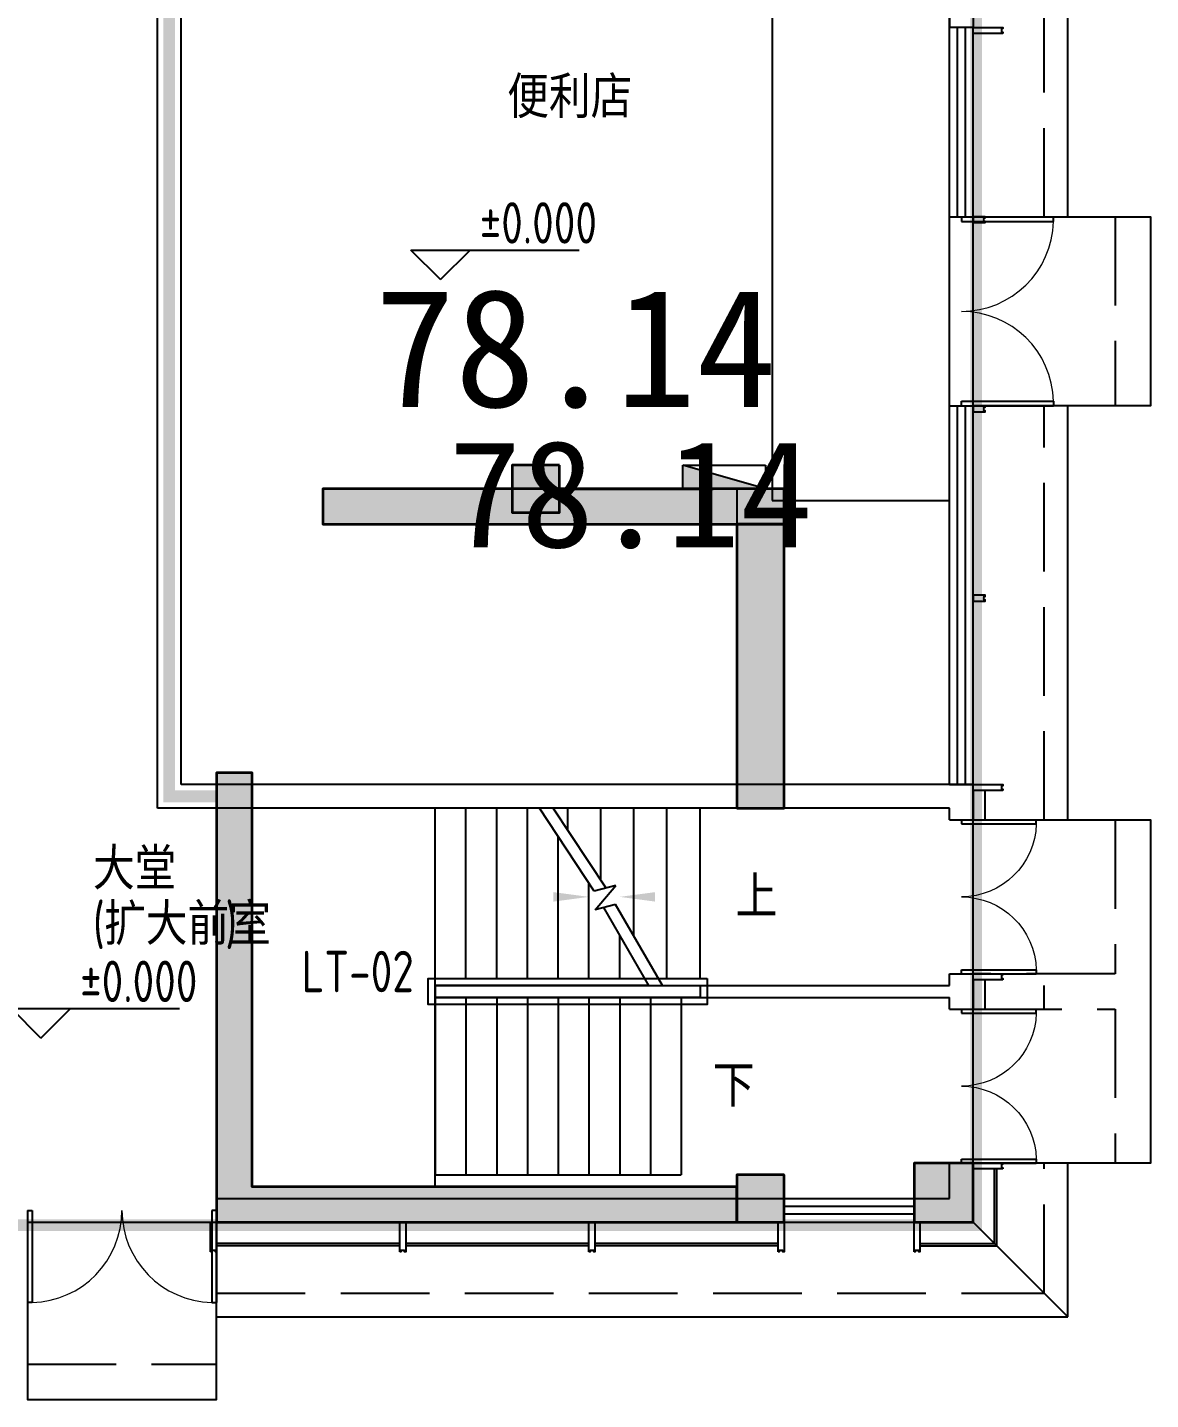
# Model space of a CAD drawing. Extents: x 513700 to 513844, y -232466 to -232398.
# Drawn here: x 513814.87 to 513824.37, y -232442.29 to -232430.69 of the extents above; entities that cross this region are included whole.
import ezdxf

# ---------------------------------------------------------------- set-up
doc = ezdxf.new("R2010")
doc.units = 0
doc.header["$LTSCALE"] = 1000
doc.linetypes.add('CACHE2', pattern=[0.1875, 0.125, -0.0625])
doc.linetypes.add('DASH', pattern=[0.35, 0.25, -0.1])
doc.layers.get('0').update_dxf_attribs({"color": 252})
for name, color, linetype in [('$面积结果', 7, 'Continuous'), ('6#-造型-1F（实施版）金属型材-METAL-S', 253, 'Continuous'), ('6#-造型-银白色铝板', 252, 'Continuous'), ('A-ANNO-100-DIM-E', 253, 'Continuous'), ('A-ANNO-100-TXT', 252, 'Continuous'), ('A-ANNO-20-TXT', 252, 'Continuous'), ('A-ANNO-50-SYMB', 252, 'Continuous'), ('A-DOOR', 252, 'Continuous'), ('A-PATT-COLU', 253, 'Continuous'), ('A-STAIR', 252, 'Continuous'), ('A-STONE-S', 253, 'Continuous'), ('A-STR-CONC-B', 252, 'Continuous'), ('A-STR-CONC-C', 253, 'Continuous'), ('A-WALL-S', 252, 'Continuous'), ('A-WINDOW', 253, 'Continuous'), ('PUB_HATCH', 252, 'Continuous'), ('降板', 253, 'Continuous'), ('面积', 6, 'Continuous'), ('面积-计容-商业-1', 3, 'Continuous')]:
    doc.layers.add(name, color=color, linetype=linetype)
for name, color, linetype, lineweight in [('P-FIRE-FH', 252, 'Continuous', 25), ('S-COLU', 252, 'Continuous', 35), ('S-COLU-HATC', 252, 'Continuous', 25), ('S-WALL', 252, 'Continuous', 35), ('S-WALL-HATC', 252, 'Continuous', 25), ('面积-计容-住宅-1', 1, 'Continuous', 0), ('面积-计容-餐饮便利店-1', 3, 'Continuous', 0)]:
    doc.layers.add(name, color=color, linetype=linetype, lineweight=lineweight)
doc.styles.add('dw', font='simhei.ttf')
doc.styles.add('TYDG_02', font='TSSDENG.shx', dxfattribs={"width": 0.8, "bigfont": 'hztxt.shx'})

# ---------------------------------------------------------------- blocks, each defined once
blk = doc.blocks.new('2新72A$C0EC5048D')
at = {"layer": 'S-COLU-HATC'}
for points in [[(-3400, 6300), (-3800, 6300), (-3800, 5900), (-3400, 5900)], [(100, 400), (-400, 400), (-400, -100), (100, -100)], [(-1500, 300), (-1900, 300), (-1900, -100), (-1500, -100)]]:
    blk.add_hatch(color=256, dxfattribs=at).paths.add_polyline_path(points)
at = {"layer": 'S-WALL-HATC'}
for points in [[(-1500, 6100), (-5400, 6100), (-5400, 5800), (-1500, 5800)], [(-1900, 3400), (-1500, 3400), (-1500, 5800), (-1900, 5800)], [(-1900, 200), (-6000, 200), (-6000, 3700), (-6300, 3700), (-6300, -100), (-1900, -100)]]:
    blk.add_hatch(color=256, dxfattribs=at).paths.add_polyline_path(points)
at = {"layer": 'S-COLU', "elevation": 0}
for points in [[(-3400, 6300), (-3800, 6300), (-3800, 5900), (-3400, 5900)], [(100, 400), (-400, 400), (-400, -100), (100, -100)], [(-1500, 300), (-1900, 300), (-1900, -100), (-1500, -100)]]:
    blk.add_lwpolyline(points, close=True, dxfattribs=at)
at = {"layer": 'S-WALL', "elevation": 0}
for points in [[(-1500, 6100), (-5400, 6100), (-5400, 5800), (-1500, 5800)], [(-2100, 6100), (-3400, 6100)], [(-1900, 3400), (-1500, 3400), (-1500, 5800), (-1900, 5800)], [(-5600, 200), (-6000, 200), (-6000, 3700), (-6300, 3700), (-6300, -100), (-1900, -100), (-1900, 200)]]:
    blk.add_lwpolyline(points, close=True, dxfattribs=at)
blk = doc.blocks.new('2新12$TwtSys$00000434')
for p, q in [((-0.5, 0.5), (-0.5, -0.5)), ((-0.5, -0.5), (0.5, 0.5)), ((0.5, 0.5), (-0.5, 0.5)), ((0.5, -0.5), (0.5, 0.5)), ((-0.5, -0.5), (0.5, -0.5))]:
    blk.add_line(p, q)
blk.add_solid([(0.5, -0.5), (0.5, 0.5), (-0.5, -0.5)])
blk = doc.blocks.new('2新83A$C6440205E')
at = {"layer": 'P-FIRE-FH', "xscale": -700, "yscale": 200, "zscale": 700}
blk.add_blockref('2新12$TwtSys$00000434', (31493, 6200), dxfattribs=at)
blk = doc.blocks.new('2新154_FZH')
blk.add_lwpolyline([(-0.5, -0.5), (0.5, -0.5), (0.5, 0.5), (-0.5, 0.5)], close=True)
at = {"layer": 'PUB_HATCH'}
blk.add_solid([(-0.5, -0.5), (0.5, -0.5), (-0.5, 0.5), (0.5, 0.5)], dxfattribs=at)
blk = doc.blocks.new('2新231F柱')
at = {"layer": 'A-PATT-COLU'}
for points in [[(-39395, -25898), (-39162, -25798), (-39162, -25598), (-39562, -25598), (-39562, -25798)], [(-41162, -26098), (-39462, -26098), (-39395, -25898), (-39562, -25798), (-41162, -25798)], [(-39395, -25898), (-39462, -26098), (-37662, -26098), (-37662, -25798), (-39162, -25798)], [(-42062, -31998), (-41762, -31698), (-41762, -28198), (-42062, -28198)], [(-41762, -31698), (-42062, -31998), (-37662, -31998), (-37662, -31698)]]:
    blk.add_hatch(color=256, dxfattribs=at).paths.add_polyline_path(points)
at = {"layer": 'A-STR-CONC-B'}
for p, q in [((-39562, -25798), (-39562, -25598)), ((-39562, -25598), (-39162, -25598)), ((-39162, -25798), (-39162, -25598)), ((-41162, -25798), (-39562, -25798)), ((-41162, -25798), (-41162, -26098)), ((-39162, -25798), (-37662, -25798)), ((-41162, -26098), (-39462, -26098)), ((-39462, -26098), (-37662, -26098)), ((-42062, -31998), (-42062, -28198)), ((-42062, -28198), (-41762, -28198)), ((-41762, -31698), (-41762, -28198)), ((-41762, -31698), (-37662, -31698)), ((-42062, -31998), (-37662, -31998))]:
    blk.add_line(p, q, dxfattribs=at)
at = {"layer": 'A-STR-CONC-C'}
for p, xscale, yscale, zscale, rotation in [((-37462, -27148), 399.9999999998618, 2699.999999999814, 2699.999999999814, 3.38716e-11), ((-35912, -31748), 499.9999999994252, 499.9999999994252, 499.9999999994252, 1.20896e-11), ((-37462, -31798), 399.9999999997817, 399.9999999997817, 399.9999999997817, 359.9999999999652)]:
    blk.add_blockref('2新154_FZH', p, dxfattribs=dict(at, xscale=xscale, yscale=yscale, zscale=zscale, rotation=rotation))
blk = doc.blocks.new('2新157a-dahsedfweo334')
at = {"layer": '6#-造型-1F（实施版）金属型材-METAL-S'}
blk.add_lwpolyline([(2186872, 353421), (2186922, 353421), (2186922, 353521), (2186912, 353521), (2186912, 353511), (2186882, 353511), (2186882, 353521), (2186872, 353521)], close=True, dxfattribs=at)
blk = doc.blocks.new('2新164a-waraet5465478')
at = {"layer": '6#-造型-1F（实施版）金属型材-METAL-S'}
blk.add_lwpolyline([(2224547, 326871), (2224547, 327121), (2224597, 327121), (2224597, 326871), (2224587, 326871), (2224587, 326881), (2224557, 326881), (2224557, 326871)], close=True, dxfattribs=at)
blk = doc.blocks.new('2新75A$C42150BCA')
at = {"layer": '6#-造型-1F（实施版）金属型材-METAL-S'}
for points in [[(33600, 3550), (33600, 3300), (33700, 3300), (33700, 3550)], [(33600, 1950), (33600, 1700), (33700, 1700), (33700, 1950)]]:
    blk.add_lwpolyline(points, close=True, dxfattribs=at)
at = {"layer": 'A-STONE-S'}
for p, q in [((28750, -280), (27200, -280)), ((28750, -300), (27200, -300)), ((30350, -280), (28800, -280)), ((30350, -300), (28800, -300)), ((31950, -280), (30400, -280)), ((31950, -300), (30400, -300))]:
    blk.add_line(p, q, dxfattribs=at)
for points in [[(33150, -300), (33800, -300), (33800, 350)], [(33150, -280), (33780, -280), (33780, 350)]]:
    blk.add_lwpolyline(points, dxfattribs=at)
at = {"layer": '6#-造型-银白色铝板'}
for name, p, rotation in [('2新164a-waraet5465478', (360721, -2214597), 90), ('2新157a-dahsedfweo334', (-319821, 2195272), 270), ('2新157a-dahsedfweo334', (-319821, 2193672), 270), ('2新157a-dahsedfweo334', (-319821, 2192072), 270), ('2新164a-waraet5465478', (360721, -2220997), 90), ('2新164a-waraet5465478', (360721, -2222597), 90), ('2新164a-waraet5465478', (360721, -2224197), 90)]:
    blk.add_blockref(name, p, dxfattribs=dict(at, rotation=rotation))
for p in [(-2197397, -327221), (-2195797, -327221), (-2194197, -327221), (-2192597, -327221), (-2191447, -327221)]:
    blk.add_blockref('2新164a-waraet5465478', p, dxfattribs=at)
blk = doc.blocks.new('2新04$DorLib2D$00000002')
for p, q in [((-0.5, 0), (-0.5, 0.4875)), ((-0.475, 0.4875), (-0.5, 0.4875)), ((-0.475, 0), (-0.475, 0.4875)), ((0.475, 0), (0.475, 0.4875)), ((0.475, 0.4875), (0.5, 0.4875)), ((0.5, 0), (0.5, 0.4875)), ((-0.5, 0), (-0.475, 0)), ((0.5, 0), (0.475, 0))]:
    blk.add_line(p, q)
at = {"lineweight": 13}
for centre, start, end in [((-0.4875, 0), 0, 88.53072), ((0.4875, 0), 91.46928, 180)]:
    blk.add_arc(centre, 0.4875, start, end, dxfattribs=at)
blk = doc.blocks.new('2新13$WINLIB2D$00000001')
at = {"color": 0}
for points in [[(-0.5, 0.5), (-0.5, -0.5)], [(-0.5, 0.5), (0.5, 0.5)], [(0.5, -0.5), (0.5, 0.5)], [(0.5, 0.167), (-0.5, 0.167)], [(0.5, -0.167), (-0.5, -0.167)], [(-0.5, -0.5), (0.5, -0.5)]]:
    blk.add_lwpolyline(points, dxfattribs=at)

msp = doc.modelspace()

# ---------------------------------------------------------------- linework, layer by layer
at = {"color": 252, "linetype": 'DASH', "ltscale": 0.003}
for points in [[(513823.47, -232432.294), (513823.47, -232419.494)], [(513822.87, -232432.294), (513824.07, -232432.294), (513824.07, -232433.894), (513822.87, -232433.894)], [(513823.47, -232437.394), (513823.47, -232433.894)], [(513822.87, -232437.394), (513824.07, -232437.394), (513824.07, -232438.694), (513822.87, -232438.694)], [(513823.47, -232438.994), (513823.47, -232438.794)], [(513822.87, -232438.994), (513824.07, -232438.994), (513824.07, -232440.294), (513822.87, -232440.294)], [(513816.47, -232441.394), (513823.47, -232441.394), (513823.47, -232440.294)], [(513814.87, -232440.794), (513814.87, -232441.994), (513816.47, -232441.994), (513816.47, -232440.794)]]:
    msp.add_lwpolyline(points, dxfattribs=at)
at = {"color": 252, "linetype": 'CACHE2'}
for points in [[(513823.67, -232432.294), (513823.67, -232419.494)], [(513823.67, -232437.394), (513823.67, -232433.894)], [(513816.47, -232441.594), (513823.67, -232441.594), (513823.67, -232440.294)], [(513823.67, -232441.594), (513822.87, -232440.794)]]:
    msp.add_lwpolyline(points, dxfattribs=at)
at = {"color": 252}
msp.add_lwpolyline([(513821.17, -232434.694), (513822.67, -232434.694), (513822.67, -232430.194), (513821.17, -232430.194)], close=True, dxfattribs=at)
at = {"layer": 'A-ANNO-100-DIM-E', "color": 252}
for p, q in [((513818.364, -232432.826), (513818.114, -232432.576)), ((513818.114, -232432.576), (513819.537, -232432.576)), ((513818.364, -232432.826), (513818.614, -232432.576)), ((513814.985, -232439.239), (513814.735, -232438.989)), ((513814.735, -232438.989), (513816.158, -232438.989)), ((513814.985, -232439.239), (513815.235, -232438.989))]:
    msp.add_line(p, q, dxfattribs=at)
at = {"layer": 'A-ANNO-50-SYMB', "color": 252}
for points in [[(513820.598, -232439.644, 0, 0, 0), (513817.545, -232439.644, 0, 0, 0), (513817.545, -232438.044, 0, 0, 0), (513819.62, -232438.044, 0, 0.08, 0), (513819.32, -232438.044, 0, 0, 0)], [(513820.79, -232438.044, 0, 0, 0), (513819.88, -232438.044, 0, 0.08, 0), (513820.18, -232438.044, 0, 0, 0)]]:
    msp.add_lwpolyline(points, format="xyseb", dxfattribs=at)
at = {"layer": 'A-DOOR', "color": 252}
for p, q in [((513822.87, -232433.894), (513822.87, -232432.294)), ((513822.87, -232438.694), (513822.87, -232437.394)), ((513822.87, -232440.294), (513822.87, -232438.994)), ((513814.87, -232440.794), (513816.47, -232440.794))]:
    msp.add_line(p, q, dxfattribs=at)
at = {"layer": 'A-STAIR', "color": 252}
for p, q in [((513818.32, -232437.294), (513816.77, -232437.294)), ((513816.77, -232437.294), (513816.77, -232440.494)), ((513819.202, -232437.294), (513818.32, -232437.294)), ((513818.32, -232440.494), (513818.32, -232437.294)), ((513818.58, -232438.734), (513818.58, -232437.294)), ((513818.84, -232438.734), (513818.84, -232437.294)), ((513819.1, -232438.734), (513819.1, -232437.294)), ((513819.665, -232437.997), (513819.202, -232437.294)), ((513820.67, -232437.294), (513819.317, -232437.294)), ((513819.765, -232437.97), (513819.317, -232437.294)), ((513819.44, -232437.479), (513819.44, -232437.294)), ((513819.72, -232437.892), (513819.72, -232437.294)), ((513820, -232438.377), (513820, -232437.294)), ((513820.28, -232438.734), (513820.28, -232437.294)), ((513820.56, -232438.734), (513820.56, -232437.294)), ((513818.32, -232438.734), (513818.32, -232437.394)), ((513819.36, -232438.734), (513819.36, -232437.534)), ((513819.62, -232438.734), (513819.62, -232437.919)), ((513819.846, -232437.948), (513819.665, -232437.997)), ((513819.673, -232438.154), (513819.846, -232437.948)), ((513819.845, -232438.108), (513819.673, -232438.154)), ((513820.126, -232438.794), (513819.745, -232438.135)), ((513820.241, -232438.794), (513819.845, -232438.108)), ((513819.88, -232438.734), (513819.88, -232438.369)), ((513820.126, -232438.794), (513818.32, -232438.794)), ((513818.32, -232438.894), (513820.4, -232438.894)), ((513818.32, -232438.894), (513818.32, -232440.394)), ((513818.58, -232438.894), (513818.58, -232440.394)), ((513818.84, -232438.894), (513818.84, -232440.394)), ((513819.1, -232438.894), (513819.1, -232440.394)), ((513819.36, -232438.894), (513819.36, -232440.394)), ((513819.62, -232438.894), (513819.62, -232440.394)), ((513819.88, -232438.894), (513819.88, -232440.394)), ((513820.14, -232438.894), (513820.14, -232440.394)), ((513820.4, -232438.894), (513820.4, -232440.394)), ((513818.32, -232440.394), (513820.4, -232440.394)), ((513816.77, -232440.494), (513818.32, -232440.494))]:
    msp.add_line(p, q, dxfattribs=at)
for points in [[(513822.87, -232432.294), (513824.37, -232432.294), (513824.37, -232433.894), (513822.87, -232433.894)], [(513822.87, -232437.394), (513824.37, -232437.394), (513824.37, -232440.294), (513822.87, -232440.294)], [(513814.87, -232440.794), (513814.87, -232442.294), (513816.47, -232442.294), (513816.47, -232440.794)]]:
    msp.add_lwpolyline(points, dxfattribs=at)
for points in [[(513820.62, -232438.734), (513820.62, -232438.954), (513818.26, -232438.954), (513818.26, -232438.734)], [(513820.56, -232438.794), (513820.56, -232438.894), (513818.32, -232438.894), (513818.32, -232438.794)]]:
    msp.add_lwpolyline(points, close=True, dxfattribs=at)
at = {"layer": 'A-WALL-S', "color": 252}
for p, q in [((513822.67, -232429.094), (513822.67, -232430.694)), ((513822.87, -232429.094), (513822.87, -232430.694)), ((513816.17, -232437.094), (513816.17, -232430.094)), ((513815.97, -232437.294), (513815.97, -232430.294)), ((513822.87, -232430.694), (513822.67, -232430.694)), ((513822.87, -232437.094), (513816.17, -232437.094)), ((513822.87, -232437.394), (513822.87, -232437.094)), ((513822.67, -232437.294), (513815.97, -232437.294)), ((513822.67, -232437.394), (513822.67, -232437.294)), ((513822.67, -232438.794), (513822.67, -232438.694)), ((513822.87, -232438.844), (513822.87, -232438.694)), ((513818.32, -232438.794), (513822.67, -232438.794)), ((513818.32, -232438.794), (513818.32, -232438.894)), ((513822.87, -232438.994), (513822.87, -232438.844)), ((513818.32, -232438.894), (513822.67, -232438.894)), ((513822.67, -232438.994), (513822.67, -232438.894)), ((513822.67, -232440.594), (513822.67, -232440.294)), ((513822.87, -232440.794), (513822.87, -232440.294)), ((513816.47, -232440.594), (513821.27, -232440.594)), ((513822.37, -232440.594), (513822.67, -232440.594)), ((513816.47, -232440.794), (513821.27, -232440.794)), ((513822.37, -232440.794), (513822.87, -232440.794))]:
    msp.add_line(p, q, dxfattribs=at)
for points in [[(513822.67, -232437.394), (513822.87, -232437.394)], [(513822.67, -232438.694), (513822.87, -232438.694)], [(513822.67, -232438.994), (513822.87, -232438.994)], [(513822.67, -232440.294), (513822.87, -232440.294)], [(513816.47, -232440.594), (513816.47, -232440.794)], [(513821.27, -232440.594), (513821.27, -232440.794)], [(513822.37, -232440.594), (513822.37, -232440.794)]]:
    msp.add_lwpolyline(points, dxfattribs=at)
at = {"layer": 'A-WINDOW', "color": 252}
for p, q in [((513822.67, -232432.294), (513822.67, -232430.694)), ((513822.737, -232432.294), (513822.737, -232430.694)), ((513822.804, -232432.294), (513822.804, -232430.694)), ((513822.87, -232432.294), (513822.87, -232430.694)), ((513822.67, -232437.094), (513822.67, -232433.894)), ((513822.737, -232437.094), (513822.737, -232433.894)), ((513822.804, -232437.094), (513822.804, -232433.894)), ((513822.87, -232437.094), (513822.87, -232433.894)), ((513822.67, -232437.094), (513822.87, -232437.094))]:
    msp.add_line(p, q, dxfattribs=at)
for points in [[(513822.67, -232432.294), (513822.87, -232432.294)], [(513822.67, -232433.894), (513822.87, -232433.894)]]:
    msp.add_lwpolyline(points, dxfattribs=at)
at = {"layer": '面积-计容-住宅-1', "const_width": 0.1}
msp.add_lwpolyline([(513816.07, -232430.194), (513813.57, -232430.194), (513813.57, -232429.594), (513789.145, -232429.594), (513789.145, -232433.294), (513800.42, -232433.294), (513800.42, -232434.694), (513802.22, -232434.694), (513802.22, -232439.419), (513804.17, -232439.419), (513804.17, -232434.694), (513814.27, -232434.694), (513814.27, -232440.819), (513816.67, -232440.819), (513816.67, -232437.194), (513816.07, -232437.194)], close=True, dxfattribs=at)
at = {"layer": '面积-计容-餐饮便利店-1', "color": 3, "const_width": 0.1}
msp.add_lwpolyline([(513822.895, -232425.694), (513822.07, -232425.694, -0.069167), (513821.17, -232425.569), (513821.17, -232430.194), (513816.07, -232430.194), (513816.07, -232437.194), (513816.67, -232437.194), (513816.67, -232440.819), (513822.895, -232440.819)], format="xyb", close=True, dxfattribs=at)

# ---------------------------------------------------------------- block references
at = {"color": 252, "xscale": 0.001, "yscale": 0.001, "zscale": 0.001}
for name, p in [('2新75A$C42150BCA', (513789.27, -232440.694)), ('2新231F柱', (513858.532, -232408.796))]:
    msp.add_blockref(name, p, dxfattribs=at)
at = {"layer": 'A-DOOR', "color": 252, "zscale": 0.2}
for p, xscale, yscale, rotation in [((513822.77, -232433.094), -1.6, -1.6, 89.99999999999991), ((513822.77, -232438.044), 1.3, -1.3, 90), ((513822.77, -232439.644), 1.3, -1.3, 90)]:
    msp.add_blockref('2新04$DorLib2D$00000002', p, dxfattribs=dict(at, xscale=xscale, yscale=yscale, rotation=rotation))
at = {"layer": 'A-DOOR', "color": 252, "xscale": -1.6, "yscale": -1.6, "zscale": 0.2}
msp.add_blockref('2新04$DorLib2D$00000002', (513815.67, -232440.694), dxfattribs=at)
at = {"layer": 'A-WINDOW', "color": 252, "xscale": 1.1, "yscale": 0.2, "zscale": 0.2}
msp.add_blockref('2新13$WINLIB2D$00000001', (513821.82, -232440.694), dxfattribs=at)
at = {"layer": '降板', "color": 252, "xscale": 0.001, "yscale": 0.001, "zscale": 0.001}
msp.add_blockref('2新72A$C0EC5048D', (513822.77, -232440.694), dxfattribs=at)
at = {"layer": '面积', "color": 252, "xscale": 0.001, "yscale": 0.001, "zscale": 0.001}
msp.add_blockref('2新83A$C6440205E', (513789.27, -232440.694), dxfattribs=at)

# ---------------------------------------------------------------- texts
at = {"layer": '$面积结果', "color": 3, "style": 'dw'}
msp.add_text('78.14', height=0.9065, dxfattribs=at).set_placement((513818.43, -232435.089))
at = {"layer": 'A-ANNO-100-DIM-E', "color": 252, "style": 'TYDG_02', "width": 0.8}
for p in [(513818.696, -232432.521), (513815.316, -232438.933)]:
    msp.add_text('%%P0.000', height=0.35, dxfattribs=at).set_placement(p)
at = {"layer": 'A-ANNO-100-TXT', "color": 252, "style": 'TYDG_02', "width": 0.8}
msp.add_text('LT-02', height=0.35, dxfattribs=at).set_placement((513817.189, -232438.85))
msp.add_text('LT-02', height=0.35, dxfattribs=at).set_placement((513817.189, -232438.85))
at = {"layer": 'A-ANNO-20-TXT', "color": 252, "style": 'TYDG_02'}
for s, p in [('便利店', (513818.929, -232431.46)), ('大堂', (513815.425, -232437.983)), ('扩大前室', (513815.519, -232438.451))]:
    msp.add_text(s, height=0.3526, dxfattribs=at).set_placement(p)
at = {"layer": 'A-ANNO-20-TXT', "color": 252, "style": 'TYDG_02', "width": 0.8}
for s, p in [('(', (513815.425, -232438.451)), (')', (513816.545, -232438.451))]:
    msp.add_text(s, height=0.35, dxfattribs=at).set_placement(p)
at = {"layer": 'A-ANNO-50-SYMB', "color": 252, "style": 'TYDG_02'}
for s, p in [('上', (513820.86, -232438.219)), ('下', (513820.668, -232439.819))]:
    msp.add_text(s, height=0.353, dxfattribs=at).set_placement(p)
at = {"layer": '面积-计容-商业-1', "color": 3, "style": 'dw'}
msp.add_text('78.14', height=1, dxfattribs=at).set_placement((513817.806, -232433.902))

doc.saveas('drawing.dxf')
